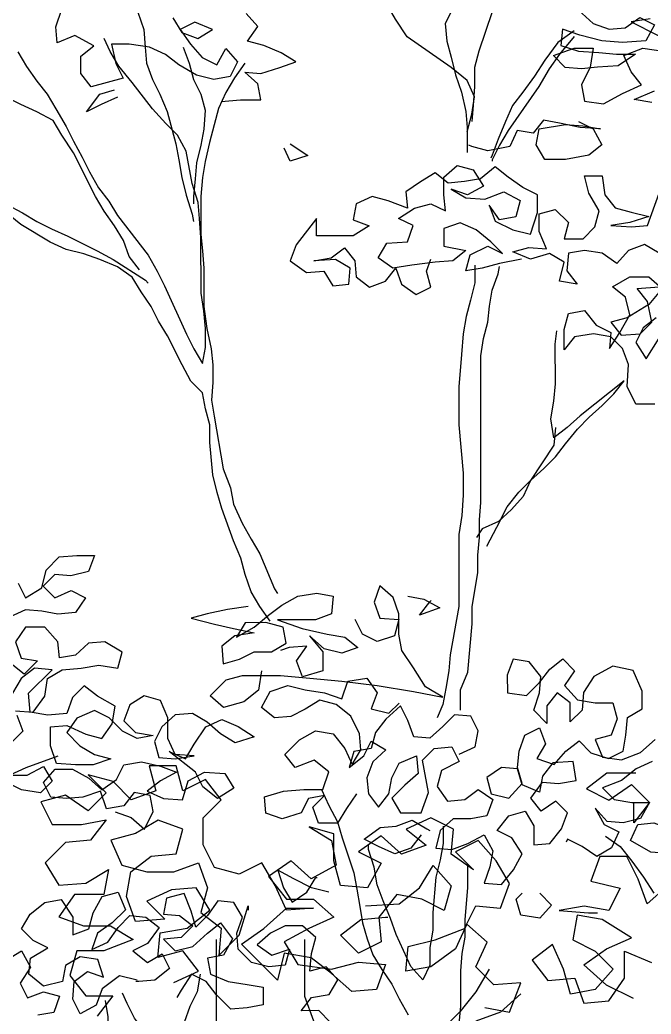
# Model space of a CAD drawing. Header units: millimetres. Extents: x 684983 to 685377, y 990360 to 990509.
# Drawn here: x 685205.283 to 685205.687, y 990430.796 to 990431.432 of the extents above; entities that cross this region are included whole.
import ezdxf

# ---------------------------------------------------------------- set-up
doc = ezdxf.new("R2010")
doc.units = ezdxf.units.MM
doc.layers.add('MAHAGONY', color=7, linetype='Continuous')
doc.layers.add('TEAK', color=7, linetype='Continuous')

# ---------------------------------------------------------------- blocks, each defined once
blk = doc.blocks.new('TREE30')
at = {"color": 3, "flags": 128}
for points in [[(0.10267, 2.56763), (0.11269, 2.55863), (0.1237, 2.55464), (0.13471, 2.55565), (0.14471, 2.56266), (0.15473, 2.55767), (0.14873, 2.54665), (0.13272, 2.54564), (0.11871, 2.54662), (0.10369, 2.55061), (0.09168, 2.55461), (0.09068, 2.5436), (0.1027, 2.5396), (0.11671, 2.53862), (0.12872, 2.53763), (0.14173, 2.53764), (0.12973, 2.52962), (0.11572, 2.52861), (0.10471, 2.5276), (0.0937, 2.52859), (0.08569, 2.53659), (0.09969, 2.5416), (0.11271, 2.54162), (0.11072, 2.5286), (0.10472, 2.51659), (0.10673, 2.50558), (0.11975, 2.50359), (0.13275, 2.51061), (0.14576, 2.51662), (0.13874, 2.52563), (0.13373, 2.53663), (0.14673, 2.54165), (0.16675, 2.53866)], [(0.15277, 2.50462), (0.14076, 2.50661), (0.15477, 2.51263)], [(0.15172, 2.56167), (0.13871, 2.55965), (0.15673, 2.55066), (0.17876, 2.54768), (0.20078, 2.5437), (0.2198, 2.53971), (0.23081, 2.53772), (0.2188, 2.53771), (0.20578, 2.54771), (0.19376, 2.5597), (0.18774, 2.57371)], [(-0.14148, 2.50535), (-0.12847, 2.50636), (-0.11446, 2.50638), (-0.11647, 2.51738), (-0.12548, 2.52538), (-0.11447, 2.52439), (-0.10146, 2.52841), (-0.09046, 2.53242), (-0.10047, 2.53842), (-0.11249, 2.54341), (-0.1235, 2.5464), (-0.1165, 2.55642), (-0.12452, 2.56542)], [(-0.17456, 2.56237), (-0.16854, 2.55237), (-0.15753, 2.54837), (-0.14753, 2.55439), (-0.15954, 2.55938), (-0.16955, 2.55437), (-0.16253, 2.54437), (-0.15452, 2.53537), (-0.1445, 2.53037), (-0.13851, 2.54139), (-0.13049, 2.53238), (-0.13549, 2.52237), (-0.1465, 2.52036), (-0.15851, 2.52335), (-0.17052, 2.53035), (-0.17954, 2.53734), (-0.19055, 2.54234), (-0.20457, 2.54433), (-0.21658, 2.54432), (-0.21356, 2.53131), (-0.20855, 2.5213), (-0.23056, 2.51528), (-0.23758, 2.52428), (-0.23759, 2.53629), (-0.22859, 2.5433), (-0.2416, 2.5503), (-0.25361, 2.54528), (-0.25462, 2.55629), (-0.25063, 2.56831)], [(0.0638, 2.39745), (0.04879, 2.39443), (0.03678, 2.39142), (0.02577, 2.38941), (0.02876, 2.40042), (0.04077, 2.40643), (0.05078, 2.40144), (0.04277, 2.40944), (0.03275, 2.41744), (0.02174, 2.42243), (0.01073, 2.41842), (0.01074, 2.40641), (0.02576, 2.40342), (0.01676, 2.3964), (0.00475, 2.39539), (-0.01126, 2.39338), (-0.02427, 2.39136), (-0.03429, 2.39836), (-0.02829, 2.40837), (-0.01428, 2.40939), (-0.01029, 2.4204), (-0.0203, 2.42539), (-0.0093, 2.43241), (0.00171, 2.43542), (0.01172, 2.43043), (0.01071, 2.44144), (0.0107, 2.45345), (0.0197, 2.46146), (0.03071, 2.45847), (0.03773, 2.44747), (0.02672, 2.44145), (0.01571, 2.44544), (0.02572, 2.43945), (0.03874, 2.43846), (0.05174, 2.44348), (0.06276, 2.43748), (0.05977, 2.42647), (0.04876, 2.42446), (0.04174, 2.43446), (0.04576, 2.42345), (0.05777, 2.41746), (0.06979, 2.41447), (0.07478, 2.42949), (0.07476, 2.4415), (0.06475, 2.44649), (0.05474, 2.45349), (0.04572, 2.46049), (0.03572, 2.45247), (0.02471, 2.45046), (0.01371, 2.44945), (0.00469, 2.45644), (-0.00531, 2.45043), (-0.01531, 2.44341), (-0.0143, 2.43241), (-0.02732, 2.4374), (-0.03833, 2.44039), (-0.04933, 2.43538), (-0.05133, 2.42437), (-0.04031, 2.42037), (-0.05132, 2.41336), (-0.07634, 2.41333), (-0.07635, 2.42534), (-0.09034, 2.40732), (-0.09434, 2.3963), (-0.08332, 2.38831), (-0.07131, 2.38932), (-0.0653, 2.37931), (-0.05429, 2.38033), (-0.0533, 2.39134), (-0.06331, 2.39733), (-0.07832, 2.39632), (-0.06632, 2.39833), (-0.05731, 2.40534), (-0.0503, 2.39634), (-0.04929, 2.38533), (-0.04028, 2.37834), (-0.02927, 2.38235), (-0.02227, 2.39136), (-0.01826, 2.38036), (-0.00824, 2.37336), (0.00176, 2.37838), (-0.00125, 2.38938), (0.00174, 2.39739)], [(0.15496, 2.29845), (0.14195, 2.29844), (0.13594, 2.31044), (0.13692, 2.32545), (0.13291, 2.33646), (0.1249, 2.34446), (0.11288, 2.34645), (0.09987, 2.34444), (0.09288, 2.33542), (0.09286, 2.34943), (0.09586, 2.36045), (0.10686, 2.36246), (0.11488, 2.35246), (0.12489, 2.34746), (0.1239, 2.33645), (0.1309, 2.34747), (0.13789, 2.35948), (0.13488, 2.37149), (0.12587, 2.37849), (0.13787, 2.38551), (0.15088, 2.38552), (0.1599, 2.37752), (0.1509, 2.3665), (0.13589, 2.35748), (0.12489, 2.35447), (0.1319, 2.34547), (0.14491, 2.34648), (0.15291, 2.35449), (0.1499, 2.3685), (0.14288, 2.3775), (0.15789, 2.37852)], [(0.15591, 2.3575), (0.14691, 2.35048), (0.14191, 2.34047), (0.14893, 2.32947), (0.15792, 2.34349)], [(0.15787, 2.40154), (0.14786, 2.40753), (0.13685, 2.40352), (0.12885, 2.39451), (0.11884, 2.4015), (0.10683, 2.40349), (0.09582, 2.40148), (0.09483, 2.38947), (0.10184, 2.38047), (0.08983, 2.38246), (0.09282, 2.39547), (0.08281, 2.40147), (0.0698, 2.39745), (0.05779, 2.40245), (0.06879, 2.40546), (0.0808, 2.40447), (0.07579, 2.41648), (0.07578, 2.42849), (0.08678, 2.4315), (0.0958, 2.4225), (0.09281, 2.41149), (0.10582, 2.4115), (0.11382, 2.41951), (0.11681, 2.43052), (0.10979, 2.44253), (0.10678, 2.45454), (0.11879, 2.45455), (0.1208, 2.44154), (0.12782, 2.43254), (0.13883, 2.42954), (0.15084, 2.42655), (0.13784, 2.42254), (0.12483, 2.42052), (0.13884, 2.41954), (0.14985, 2.42055), (0.15783, 2.44257)], [(-0.21409, 2.01987), (-0.20308, 2.01588), (-0.19407, 2.00788), (-0.18807, 2.0199), (-0.19008, 2.0309), (-0.2011, 2.0329), (-0.20809, 2.02388), (-0.2201, 2.02187), (-0.22412, 2.03388), (-0.23612, 2.02986), (-0.24713, 2.02885), (-0.25814, 2.02984), (-0.26315, 2.03985), (-0.25516, 2.04886), (-0.24315, 2.04887), (-0.23213, 2.04288), (-0.22312, 2.03488), (-0.21311, 2.04189), (-0.20812, 2.05191), (-0.19611, 2.05392), (-0.1831, 2.05093), (-0.17208, 2.04694), (-0.18309, 2.04092), (-0.19209, 2.03391), (-0.18107, 2.02891), (-0.16806, 2.02792), (-0.16407, 2.04094), (-0.15307, 2.04695), (-0.13905, 2.04596), (-0.13304, 2.03596), (-0.14404, 2.02895), (-0.15406, 2.03694), (-0.15907, 2.04695), (-0.1771, 2.06094), (-0.16609, 2.05595), (-0.16009, 2.06596), (-0.1521, 2.07798), (-0.14109, 2.08299), (-0.13008, 2.078), (-0.11906, 2.071), (-0.13207, 2.06699), (-0.14208, 2.07298), (-0.1511, 2.08098), (-0.16111, 2.08698), (-0.17312, 2.08597), (-0.18212, 2.07795), (-0.18712, 2.06794), (-0.1841, 2.05693), (-0.17309, 2.05594), (-0.16008, 2.05796), (-0.1731, 2.05894), (-0.17811, 2.06995), (-0.17812, 2.08396), (-0.18314, 2.09597), (-0.19415, 2.09896), (-0.20415, 2.09294), (-0.20815, 2.08193), (-0.20013, 2.07393), (-0.18812, 2.07194), (-0.19913, 2.06993), (-0.20914, 2.07492), (-0.21816, 2.08392), (-0.22817, 2.08892), (-0.24018, 2.0839), (-0.24717, 2.07389), (-0.23816, 2.06489), (-0.22814, 2.05889), (-0.21713, 2.0559), (-0.22914, 2.05189), (-0.24115, 2.05188), (-0.25416, 2.05286), (-0.25817, 2.06487), (-0.25819, 2.07788), (-0.24718, 2.07889), (-0.23416, 2.0729), (-0.22315, 2.06991), (-0.21615, 2.07992), (-0.21416, 2.09193), (-0.22618, 2.09893), (-0.23519, 2.10593), (-0.24319, 2.09791), (-0.24718, 2.0869), (-0.26019, 2.08589), (-0.27221, 2.08788), (-0.27322, 2.10089), (-0.25722, 2.11692), (-0.26923, 2.11791), (-0.27823, 2.11089), (-0.28423, 2.10088)], [(-0.28222, 2.08887), (-0.2702, 2.08788), (-0.26221, 2.0989), (-0.26022, 2.11091), (-0.25021, 2.11692), (-0.2372, 2.11794), (-0.2252, 2.11995), (-0.21218, 2.11796), (-0.20919, 2.12897), (-0.22121, 2.13597), (-0.23222, 2.13495), (-0.24122, 2.12694), (-0.25222, 2.12493), (-0.25323, 2.13594), (-0.26225, 2.14594), (-0.27526, 2.14592), (-0.28226, 2.13591), (-0.27825, 2.1249), (-0.26723, 2.12291), (-0.27623, 2.1139), (-0.28525, 2.12089)], [(-0.28121, 2.08587), (-0.2772, 2.07486), (-0.2852, 2.06685)], [(-0.28818, 2.04483), (-0.27417, 2.04484), (-0.26316, 2.05086), (-0.25715, 2.04085), (-0.26515, 2.03284), (-0.27816, 2.03483), (-0.28818, 2.03982)], [(-0.28029, 2.17595), (-0.27528, 2.16594), (-0.26428, 2.17296), (-0.26129, 2.18497), (-0.25229, 2.19399), (-0.24028, 2.195), (-0.22827, 2.19501), (-0.23226, 2.184), (-0.24427, 2.18098), (-0.25528, 2.18197), (-0.26328, 2.17396), (-0.25526, 2.16596), (-0.24426, 2.17097), (-0.23425, 2.16598), (-0.24124, 2.15596), (-0.25325, 2.15495), (-0.26426, 2.15694), (-0.27527, 2.15793), (-0.28628, 2.15292)], [(-0.12315, 2.16008), (-0.13716, 2.15806), (-0.15116, 2.15505), (-0.16217, 2.15203), (-0.14615, 2.14804), (-0.13314, 2.14505), (-0.11913, 2.14206), (-0.13214, 2.14005), (-0.14114, 2.13304), (-0.14012, 2.12103), (-0.12912, 2.12404), (-0.11911, 2.12905), (-0.1071, 2.12906), (-0.0971, 2.13508), (-0.09911, 2.14609), (-0.11113, 2.14908), (-0.12514, 2.14906), (-0.13113, 2.13905), (-0.11913, 2.14607), (-0.10913, 2.15408), (-0.10013, 2.1611), (-0.08912, 2.16711), (-0.07611, 2.16913), (-0.0651, 2.16713), (-0.06609, 2.15512), (-0.0771, 2.15111), (-0.10312, 2.15109), (-0.0861, 2.1451), (-0.06908, 2.14111), (-0.05707, 2.13912), (-0.04806, 2.13212), (-0.05906, 2.12811), (-0.07108, 2.1311), (-0.08109, 2.1401), (-0.07207, 2.1291), (-0.07206, 2.11609), (-0.08607, 2.11207), (-0.09008, 2.12307), (-0.08309, 2.13309), (-0.0951, 2.13208), (-0.1011, 2.13007)], [(0.02107, 2.05912), (0.03207, 2.06414), (0.03407, 2.07515), (0.02905, 2.08515), (0.01804, 2.08614), (0.01004, 2.07813), (0.00104, 2.07011), (-0.00997, 2.0711), (-0.01398, 2.08211), (-0.019, 2.09211), (-0.029, 2.0831), (-0.03599, 2.07408), (-0.03899, 2.06307), (-0.05099, 2.06106), (-0.05399, 2.05005), (-0.04399, 2.05806), (-0.03899, 2.06807), (-0.02898, 2.06208), (-0.03798, 2.05406), (-0.04197, 2.04305), (-0.04096, 2.03204), (-0.03394, 2.02304), (-0.02695, 2.03206), (-0.02496, 2.04307), (-0.01996, 2.05308), (-0.00795, 2.05809), (-0.00694, 2.04609), (-0.01594, 2.03807), (-0.02494, 2.02905), (-0.01893, 2.01905), (-0.00492, 2.01906), (0.00007, 2.03308), (-0.00395, 2.0551), (0.00405, 2.06311), (0.01606, 2.06412), (0.02107, 2.05412), (0.00907, 2.0481), (0.00608, 2.03709), (0.01309, 2.02709), (0.0251, 2.0281), (0.0341, 2.03511), (0.04412, 2.02812), (0.04012, 2.0171), (0.02912, 2.01509), (0.01711, 2.01508), (0.00811, 2.00707), (0.00511, 1.99505), (0.01612, 1.99406), (0.02713, 1.99808), (0.03813, 2.00409), (0.04415, 1.99309), (0.04216, 1.98208), (0.03816, 1.97106), (0.05017, 1.97007), (0.05817, 1.98009), (0.06417, 1.9911), (0.05715, 2.00211), (0.04714, 2.0071), (0.05514, 2.01712), (0.06614, 2.02013), (0.07216, 2.01013), (0.07217, 1.99712), (0.08318, 1.99813), (0.09117, 2.00814), (0.09517, 2.01916), (0.08715, 2.02716), (0.07715, 2.02014), (0.07014, 2.02914), (0.07813, 2.04016), (0.08914, 2.03917), (0.10115, 2.04118), (0.09914, 2.05419), (0.08513, 2.05318), (0.07813, 2.04416), (0.07614, 2.03315), (0.06412, 2.03814), (0.06111, 2.04915), (0.0501, 2.05014), (0.0401, 2.04313), (0.04311, 2.03212), (0.05513, 2.02913), (0.06412, 2.03914), (0.06111, 2.05015), (0.0621, 2.06116), (0.0661, 2.07217), (0.0761, 2.07719), (0.08011, 2.06618), (0.07412, 2.05617), (0.08613, 2.05218), (0.09413, 2.06119), (0.10313, 2.0682), (0.11114, 2.06021), (0.12316, 2.05621), (0.13316, 2.06123), (0.13515, 2.07224), (0.13614, 2.08425), (0.14615, 2.09026), (0.14614, 2.10227), (0.14012, 2.11628), (0.1261, 2.11927), (0.1131, 2.11225), (0.1061, 2.10124), (0.10511, 2.08922), (0.09711, 2.08121), (0.0971, 2.09422), (0.08809, 2.10122), (0.08109, 2.0922), (0.0811, 2.08019), (0.07208, 2.08919), (0.07608, 2.10121), (0.07707, 2.11222), (0.06905, 2.12222), (0.05804, 2.12421), (0.05405, 2.1132), (0.05406, 2.10119), (0.06707, 2.0992), (0.07607, 2.10821), (0.08307, 2.11723), (0.09207, 2.12424), (0.10008, 2.11624), (0.09309, 2.10623), (0.1021, 2.09623), (0.11412, 2.09424), (0.12613, 2.09425), (0.12914, 2.08324), (0.12515, 2.07223), (0.11414, 2.06922), (0.11915, 2.05721), (0.13217, 2.05522), (0.14517, 2.06024), (0.15517, 2.06925)], [(0.15319, 2.05424), (0.14218, 2.04922), (0.13218, 2.04121), (0.11917, 2.03619), (0.12719, 2.02819), (0.1392, 2.0262), (0.15121, 2.02621), (0.14521, 2.0152), (0.13321, 2.01218), (0.1222, 2.01318), (0.11418, 2.02218), (0.1202, 2.01117), (0.13021, 2.00618), (0.12522, 1.99516), (0.11521, 1.98915), (0.1052, 1.99615), (0.09518, 2.00114), (0.09419, 1.99914)], [(-0.04897, 2.03203), (-0.05596, 2.02202), (-0.06196, 2.01201), (-0.07497, 2.01199), (-0.07898, 2.023), (-0.07098, 2.03101), (-0.08199, 2.029), (-0.08699, 2.01899), (-0.09999, 2.01497), (-0.11101, 2.01897), (-0.11202, 2.02998), (-0.09901, 2.03399), (-0.085, 2.035), (-0.07199, 2.03502), (-0.068, 2.04703), (-0.07801, 2.05503), (-0.09102, 2.05001), (-0.09803, 2.05901), (-0.08803, 2.06903), (-0.07703, 2.07505), (-0.06502, 2.07306), (-0.057, 2.06305), (-0.05199, 2.05205), (-0.04599, 2.06206), (-0.047, 2.07307), (-0.05302, 2.08508), (-0.06303, 2.09307), (-0.07405, 2.09607), (-0.08405, 2.09005), (-0.09405, 2.08504), (-0.10506, 2.08403), (-0.11407, 2.09103), (-0.10808, 2.10204), (-0.09607, 2.10605), (-0.08406, 2.10306), (-0.07105, 2.10107), (-0.05903, 2.09708), (-0.05504, 2.10909), (-0.04203, 2.11111), (-0.03502, 2.10111), (-0.03901, 2.09009), (-0.027, 2.0871), (-0.02, 2.09411)], [(0.19727, 2.00724), (0.18426, 2.00422), (0.16024, 2.0022), (0.16425, 1.9912), (0.15224, 1.99219), (0.13822, 2.00018), (0.14322, 2.01119), (0.15422, 2.0122), (0.16524, 2.00821), (0.17524, 2.01322), (0.18524, 2.01924), (0.19526, 2.01424), (0.19826, 2.01224)], [(-0.06684, 1.87589), (-0.07485, 1.88389), (-0.08686, 1.88387), (-0.07986, 1.89289), (-0.06786, 1.8949), (-0.06186, 1.90492), (-0.06988, 1.91392), (-0.08088, 1.9109), (-0.07989, 1.92291), (-0.0769, 1.93393), (-0.08591, 1.94192), (-0.09792, 1.94191), (-0.10793, 1.9369), (-0.11693, 1.92889), (-0.10691, 1.92189), (-0.09491, 1.9259), (-0.0979, 1.91489), (-0.10891, 1.91388), (-0.12092, 1.91687), (-0.12994, 1.92587), (-0.13095, 1.93688), (-0.12695, 1.94789), (-0.13297, 1.9579), (-0.14398, 1.95889), (-0.15098, 1.94887), (-0.15898, 1.94086), (-0.16199, 1.95186), (-0.167, 1.96387), (-0.17901, 1.96086), (-0.181, 1.94984), (-0.16999, 1.94885), (-0.16098, 1.94186), (-0.16898, 1.93384), (-0.18099, 1.93283), (-0.17297, 1.92483), (-0.16097, 1.92784), (-0.15097, 1.93686), (-0.14196, 1.94388), (-0.13395, 1.93287), (-0.13994, 1.92186), (-0.15095, 1.91985), (-0.14894, 1.90884), (-0.13692, 1.90385), (-0.12391, 1.90186), (-0.1129, 1.89986), (-0.11289, 1.88785), (-0.1239, 1.88584), (-0.1349, 1.88483), (-0.14492, 1.89483), (-0.15194, 1.90383), (-0.16195, 1.90883), (-0.16894, 1.89781), (-0.17194, 1.8928)], [(-0.30404, 1.87667), (-0.30605, 1.88868), (-0.31307, 1.89768), (-0.30607, 1.9087), (-0.29506, 1.91171), (-0.29505, 1.8997), (-0.30205, 1.88968), (-0.30404, 1.87867), (-0.29604, 1.88669), (-0.29205, 1.8977), (-0.29306, 1.90871), (-0.28806, 1.91872), (-0.27806, 1.92473), (-0.27205, 1.91373), (-0.27904, 1.90271), (-0.27403, 1.89271), (-0.26302, 1.89672), (-0.25201, 1.89373), (-0.256, 1.88272), (-0.26701, 1.88071)]]:
    blk.add_lwpolyline(points, dxfattribs=at)
at = {"color": 15, "flags": 128}
for points in [[(-0.28063, 2.53925), (-0.27461, 2.52925), (-0.2676, 2.51925), (-0.26058, 2.51025), (-0.25457, 2.50024), (-0.24755, 2.48824), (-0.24254, 2.47824), (-0.23652, 2.46723), (-0.23151, 2.45723), (-0.22549, 2.44622), (-0.21848, 2.43722), (-0.21247, 2.42722), (-0.19142, 2.40022), (-0.18541, 2.38921), (-0.18039, 2.37921), (-0.16535, 2.3462), (-0.16034, 2.33619), (-0.15432, 2.32619), (-0.15233, 2.3372), (-0.15234, 2.35021), (-0.15336, 2.36222), (-0.15537, 2.37423), (-0.1554, 2.41226), (-0.15642, 2.42527), (-0.15743, 2.43628), (-0.16144, 2.44929), (-0.16547, 2.4713), (-0.17148, 2.4823), (-0.1795, 2.4903), (-0.18851, 2.5003), (-0.20254, 2.51831), (-0.21156, 2.52931), (-0.21757, 2.53931), (-0.22158, 2.54832)], [(0.02358, 2.59758), (0.02359, 2.58557), (0.0176, 2.57055), (0.0116, 2.55854), (0.01262, 2.54653), (0.01563, 2.53552), (0.01864, 2.52351), (0.02266, 2.51151), (0.02567, 2.4985), (0.02668, 2.48749), (0.0267, 2.47048)], [(0.02668, 2.48449), (0.02968, 2.4965), (0.03167, 2.50851), (0.02665, 2.51952), (0.01563, 2.52852), (-0.01441, 2.54951), (-0.02243, 2.56151), (-0.02644, 2.56851)], [(-0.19742, 2.3902), (-0.20443, 2.3992), (-0.20845, 2.41021), (-0.21446, 2.42021), (-0.22148, 2.43021), (-0.22749, 2.44022), (-0.24253, 2.47023), (-0.25055, 2.48223), (-0.25656, 2.49224), (-0.26758, 2.49823), (-0.27859, 2.50322), (-0.2886, 2.50822), (-0.29862, 2.51422), (-0.30763, 2.52221), (-0.31565, 2.53021), (-0.32466, 2.53821), (-0.33568, 2.54721), (-0.3447, 2.55621), (-0.3487, 2.56221)], [(-0.19858, 2.56635), (-0.19457, 2.55434), (-0.19356, 2.54234), (-0.19254, 2.53133), (-0.18853, 2.52032), (-0.18352, 2.51032), (-0.1785, 2.49831), (-0.17248, 2.4763), (-0.17047, 2.46529), (-0.16845, 2.45328), (-0.16544, 2.44128), (-0.16142, 2.42827), (-0.16042, 2.42326)], [(0.04362, 2.56657), (0.03464, 2.53954), (0.03165, 2.52853), (0.03166, 2.51552), (0.03067, 2.50251), (0.02968, 2.4915)], [(0.09968, 2.55361), (0.08868, 2.5456), (0.07968, 2.53358), (0.07269, 2.52256), (0.06469, 2.51155), (0.05769, 2.50253), (0.0527, 2.49152), (0.04771, 2.4795), (0.04371, 2.46849), (0.04271, 2.46649)], [(0.09969, 2.54961), (0.08969, 2.53759), (0.08269, 2.52758), (0.0757, 2.51556), (0.05471, 2.48551), (0.04871, 2.4755), (0.04372, 2.46549), (0.04372, 2.46449)], [(-0.16753, 2.54236), (-0.16352, 2.53135), (-0.16051, 2.52035), (-0.15549, 2.51034), (-0.15248, 2.49934), (-0.15347, 2.48632), (-0.15546, 2.47531), (-0.15845, 2.4633), (-0.15944, 2.45229), (-0.16043, 2.44028), (-0.16043, 2.43528)], [(-0.12549, 2.53139), (-0.13248, 2.52137), (-0.13848, 2.51136), (-0.14347, 2.50035), (-0.14647, 2.48933), (-0.14946, 2.47732), (-0.15245, 2.46431), (-0.15444, 2.4533), (-0.15543, 2.44028), (-0.15541, 2.41426), (-0.15439, 2.40325), (-0.15338, 2.39124), (-0.15336, 2.36522), (-0.15134, 2.35021), (-0.14833, 2.3362), (-0.14732, 2.32519), (-0.14731, 2.31318), (-0.1483, 2.30117), (-0.14628, 2.29016), (-0.14025, 2.25414), (-0.13523, 2.24113), (-0.13322, 2.23013), (-0.1272, 2.21712), (-0.12119, 2.20612), (-0.11517, 2.19611), (-0.10514, 2.1721), (-0.10314, 2.1691)], [(0.10274, 2.49156), (0.11276, 2.48657), (0.11877, 2.47556), (0.10977, 2.46855), (0.09376, 2.46553), (0.07975, 2.46552), (0.07373, 2.47552), (0.07572, 2.48653), (0.09374, 2.48955), (0.10575, 2.48856), (0.11776, 2.48657), (0.10375, 2.48756), (0.08973, 2.49055), (0.07872, 2.49254), (0.07172, 2.48353), (0.06071, 2.48552), (0.05572, 2.47451), (0.04071, 2.47149), (0.0297, 2.47448), (0.02769, 2.47548)], [(-0.10812, 2.15008), (-0.11514, 2.16008), (-0.12115, 2.17009), (-0.12517, 2.18209), (-0.12818, 2.1931), (-0.1332, 2.2051), (-0.14122, 2.22712), (-0.14424, 2.23812), (-0.14725, 2.25013), (-0.14927, 2.27215), (-0.14928, 2.28416), (-0.15229, 2.29516), (-0.15431, 2.30617), (-0.16232, 2.31417), (-0.16834, 2.32517), (-0.17836, 2.34518), (-0.18438, 2.35519), (-0.18939, 2.36519), (-0.1964, 2.37519), (-0.20242, 2.38519), (-0.21243, 2.39219), (-0.22445, 2.39718), (-0.23546, 2.40118), (-0.24747, 2.40417), (-0.25849, 2.40916), (-0.27852, 2.42116), (-0.28953, 2.43015)], [(-0.30557, 2.45216), (-0.29755, 2.44316), (-0.28854, 2.43516), (-0.27752, 2.42916), (-0.26751, 2.42317), (-0.2575, 2.41817), (-0.24648, 2.41318), (-0.22646, 2.40319), (-0.21544, 2.39719), (-0.19341, 2.3832), (-0.19141, 2.3812)], [(0.03177, 2.39342), (0.03178, 2.38141), (0.02879, 2.36939), (0.0258, 2.35838), (0.02381, 2.34637), (0.02282, 2.33236), (0.02084, 2.31033), (0.02086, 2.28431), (0.0239, 2.25129), (0.02391, 2.23627), (0.02292, 2.22226), (0.02093, 2.20925), (0.02098, 2.16021), (0.015, 2.12717), (0.01401, 2.11616), (0.01202, 2.10415), (0.01003, 2.09314), (0.00603, 2.08413)], [(0.02204, 2.08915), (0.02203, 2.10316), (0.02702, 2.11518), (0.02999, 2.14821), (0.02998, 2.16022), (0.03197, 2.17223), (0.03397, 2.18324), (0.03396, 2.19525), (0.03495, 2.20726), (0.03493, 2.21927), (0.03592, 2.23128), (0.03583, 2.33137), (0.03782, 2.34338), (0.04082, 2.35439), (0.04181, 2.3654), (0.0438, 2.37641), (0.04779, 2.38742), (0.04879, 2.39243)], [(0.03995, 2.20126), (0.04695, 2.21428), (0.05394, 2.2283), (0.06194, 2.23831), (0.06994, 2.24633), (0.07894, 2.25434), (0.08694, 2.26235), (0.09394, 2.27137), (0.10193, 2.28138), (0.10993, 2.2894), (0.11893, 2.29741), (0.12693, 2.30543), (0.13393, 2.31444), (0.10393, 2.29039), (0.09493, 2.28238), (0.08593, 2.27536), (0.08391, 2.28837), (0.0859, 2.30039), (0.08689, 2.3124), (0.08687, 2.33942), (0.08786, 2.34843)], [(0.08692, 2.28237), (0.08593, 2.27036), (0.06994, 2.24633), (0.06494, 2.23531), (0.05695, 2.2263), (0.04795, 2.21828), (0.03694, 2.21327), (0.03294, 2.20726)], [(-0.07299, 2.03502), (-0.06797, 2.02401), (-0.06196, 2.01301), (-0.05895, 2.002), (-0.05092, 1.97799), (-0.04891, 1.96698), (-0.04689, 1.95497), (-0.04488, 1.94396), (-0.04187, 1.93296), (-0.03786, 1.92195), (-0.03184, 1.91195), (-0.02483, 1.90195), (-0.01981, 1.89194), (-0.0138, 1.88094)], [(0.0101, 2.01007), (0.01012, 1.99806), (0.00812, 1.98705), (0.00513, 1.97504), (0.00315, 1.95101), (0.00316, 1.939), (0.00117, 1.92699), (0.00118, 1.91498), (-0.00381, 1.90497), (-0.01183, 1.91397), (-0.02185, 1.93598), (-0.02587, 1.94698), (-0.03088, 1.95899), (-0.0349, 1.97), (-0.03691, 1.982), (-0.04092, 1.99401), (-0.04093, 1.99701)], [(0.1212, 2.00317), (0.13122, 1.99617), (0.13924, 1.98617), (0.14725, 1.97517), (0.15427, 1.96416)], [(0.02124, 1.87497), (0.02223, 1.88698), (0.02221, 1.911), (0.0232, 1.92301), (0.02519, 1.93402), (0.02518, 1.94603), (0.02716, 1.96805), (0.02714, 1.98406)], [(-0.15594, 1.90883), (-0.15793, 1.89682), (-0.16293, 1.88681), (-0.16692, 1.87579), (-0.17392, 1.86678), (-0.18191, 1.84475), (-0.1829, 1.83374), (-0.1829, 1.83274)], [(-0.22098, 1.89076), (-0.21897, 1.87975), (-0.21896, 1.86774), (-0.21995, 1.85573), (-0.22194, 1.84472), (-0.22393, 1.83271), (-0.22792, 1.81068), (-0.22891, 1.80268)], [(-0.2249, 1.79367), (-0.21988, 1.78267), (-0.21487, 1.77066), (-0.20885, 1.76066), (-0.1868, 1.72265), (-0.18682, 1.74967), (-0.18685, 1.77369), (-0.18786, 1.7847), (-0.18887, 1.79671), (-0.18888, 1.80872), (-0.18789, 1.82073), (-0.18791, 1.84575), (-0.18893, 1.85776), (-0.19394, 1.86976), (-0.20095, 1.87877), (-0.20597, 1.88877), (-0.20898, 1.89577)]]:
    blk.add_lwpolyline(points, dxfattribs=at)
at = {"flags": 128}
for points in [[(-0.21254, 2.50829), (-0.22354, 2.50328), (-0.23355, 2.49826), (-0.22455, 2.51028), (-0.21455, 2.51329)], [(-0.09441, 2.47637), (-0.08239, 2.46837), (-0.0944, 2.46436), (-0.09841, 2.47336)], [(-0.25316, 2.05787), (-0.27517, 2.04984), (-0.28618, 2.04483), (-0.29618, 2.03681), (-0.30518, 2.0288), (-0.30518, 2.0268)]]:
    blk.add_lwpolyline(points, dxfattribs=at)
at = {"color": 86, "flags": 128}
for points in [[(-0.12711, 2.11303), (-0.10108, 2.11306), (-0.08107, 2.11107), (-0.05904, 2.10909), (-0.03502, 2.10611), (-0.01, 2.10213), (0.01002, 2.09815), (-0.00199, 2.10514), (-0.01001, 2.11814), (-0.01803, 2.13015), (-0.02004, 2.14115), (-0.02005, 2.15517), (-0.02407, 2.16617), (-0.03308, 2.17417), (-0.03708, 2.16316), (-0.03306, 2.15215), (-0.02005, 2.15116), (-0.02304, 2.14015), (-0.03505, 2.13614), (-0.04506, 2.14113), (-0.05008, 2.15113)], [(-0.01406, 2.16718), (-0.00305, 2.16519), (0.00797, 2.15919), (-0.00604, 2.15418), (0.00096, 2.16319), (0.00196, 2.16419)], [(-0.1141, 2.11605), (-0.11609, 2.10303), (-0.12609, 2.09502), (-0.1401, 2.091), (-0.14911, 2.099), (-0.13811, 2.11002), (-0.12711, 2.11303)], [(-0.0049, 2.00405), (-0.0119, 1.99504), (-0.02291, 1.99102), (-0.03392, 1.99602), (-0.04393, 2.00101), (-0.03293, 2.00903), (-0.02192, 2.01004), (-0.01092, 2.01405), (-0.0009, 2.00806), (0.0011, 2.00706)], [(-0.06792, 1.96496), (-0.07993, 1.96795), (-0.09195, 1.97395), (-0.10296, 1.97994), (-0.09895, 1.96793), (-0.09294, 1.95793), (-0.08293, 1.96495), (-0.07694, 1.97496), (-0.07594, 1.97496)], [(0.0762, 1.96409), (0.08422, 1.95609), (0.07622, 1.94708), (0.06321, 1.94907), (0.06019, 1.96007), (0.06419, 1.96408)]]:
    blk.add_lwpolyline(points, dxfattribs=at)
at = {"color": 105, "flags": 128}
blk.add_lwpolyline([(-0.19898, 1.90479), (-0.21099, 1.90778), (-0.22299, 1.89876), (-0.22698, 1.88775), (-0.23799, 1.88173), (-0.243, 1.89174), (-0.24201, 1.90375), (-0.23301, 1.91076), (-0.222, 1.90677), (-0.22601, 1.91878), (-0.23802, 1.92077), (-0.24803, 1.91475), (-0.25002, 1.90374), (-0.26303, 1.90073), (-0.27304, 1.90873), (-0.27205, 1.91974), (-0.26005, 1.92675), (-0.27006, 1.93175), (-0.27808, 1.93975), (-0.27208, 1.94976), (-0.26208, 1.95778), (-0.25107, 1.95979), (-0.24305, 1.94779), (-0.24304, 1.93578), (-0.23204, 1.93979), (-0.22904, 1.9508), (-0.22305, 1.96182), (-0.21204, 1.96483), (-0.20703, 1.95282), (-0.21603, 1.94381), (-0.22603, 1.93679), (-0.23002, 1.92578), (-0.21902, 1.93079), (-0.21202, 1.94081), (-0.20402, 1.94882), (-0.19301, 1.94783), (-0.184, 1.94083), (-0.19199, 1.92982), (-0.202, 1.9248), (-0.19198, 1.91681), (-0.18198, 1.92282), (-0.17697, 1.91282), (-0.18697, 1.9048), (-0.19797, 1.90379), (-0.19998, 1.90379)], dxfattribs=at)
blk = doc.blocks.new('A$C25655A80')
at = {"color": 62}
for p, q in [((-0.01827, 2.09854), (-0.01539, 2.08796)), ((-0.00673, 2.09853), (-0.01827, 2.09854)), ((-0.00386, 2.08795), (-0.00673, 2.09853)), ((-0.04423, 2.09472), (-0.03654, 2.08702)), ((-0.03365, 2.09182), (-0.04423, 2.09472)), ((0.17688, 2.09548), (0.16822, 2.08876)), ((0.18937, 2.09547), (0.17688, 2.09548)), ((-0.02597, 2.08413), (-0.03365, 2.09182)), ((0.00576, 2.09275), (-0.00386, 2.08795)), ((0.01248, 2.08409), (0.00576, 2.09275)), ((0.17783, 2.08394), (0.18744, 2.09066)), ((0.18744, 2.09066), (0.19513, 2.08296)), ((-0.05385, 2.08607), (-0.06442, 2.0832)), ((-0.04424, 2.07934), (-0.05385, 2.08607)), ((-0.03654, 2.08702), (-0.04424, 2.07934)), ((-0.01539, 2.08796), (-0.02597, 2.08413)), ((0.16822, 2.08876), (0.17783, 2.08394)), ((-0.06442, 2.0832), (-0.05963, 2.07358)), ((0.00478, 2.07641), (0.01248, 2.08409)), ((0.18839, 2.07432), (0.1884, 2.08297)), ((0.19513, 2.08296), (0.18839, 2.07432)), ((-0.05963, 2.07358), (-0.04713, 2.07357)), ((-0.04713, 2.07357), (-0.03655, 2.07548)), ((-0.03655, 2.07548), (-0.04329, 2.06684)), ((-0.01444, 2.07546), (-0.02406, 2.06971)), ((-0.00387, 2.07161), (-0.01444, 2.07546)), ((0.00477, 2.06487), (0.00478, 2.07641)), ((0.04996, 2.07252), (0.05957, 2.06674)), ((0.06053, 2.06963), (0.04996, 2.07252)), ((0.10188, 2.07632), (0.0913, 2.07152)), ((0.11148, 2.0715), (0.10188, 2.07632)), ((-0.02406, 2.06971), (-0.03464, 2.06683)), ((-0.00677, 2.06104), (-0.00387, 2.07161)), ((0.06052, 2.05809), (0.06053, 2.06963)), ((0.08072, 2.06865), (0.0711, 2.06193)), ((0.08936, 2.06095), (0.08072, 2.06865)), ((0.0913, 2.07152), (0.09994, 2.06479)), ((0.11051, 2.06093), (0.11148, 2.0715)), ((-0.05386, 2.06589), (-0.06252, 2.05724)), ((-0.04329, 2.06684), (-0.05386, 2.06589)), ((-0.03464, 2.06683), (-0.02984, 2.05625)), ((0.00957, 2.05525), (0.00477, 2.06487)), ((0.05957, 2.06674), (0.06148, 2.05617)), ((0.09994, 2.06479), (0.08936, 2.06095)), ((0.12205, 2.06669), (0.11244, 2.06189)), ((0.12974, 2.05803), (0.12205, 2.06669)), ((-0.026, 2.05336), (-0.01734, 2.06009)), ((-0.01734, 2.06009), (-0.00677, 2.06104)), ((0.0711, 2.06193), (0.08071, 2.05711)), ((0.12012, 2.05419), (0.11051, 2.06093)), ((0.11244, 2.06189), (0.12012, 2.05419)), ((0.17396, 2.05991), (0.1701, 2.04934)), ((0.18549, 2.0599), (0.17396, 2.05991)), ((0.19029, 2.05028), (0.18549, 2.0599)), ((-0.06252, 2.05724), (-0.05677, 2.04763)), ((-0.02984, 2.05625), (-0.01927, 2.05336)), ((-0.00773, 2.05335), (0.00284, 2.05718)), ((0.00284, 2.05718), (0.00668, 2.04661)), ((0.02976, 2.05716), (0.02014, 2.05236)), ((0.03552, 2.04754), (0.02976, 2.05716)), ((0.04226, 2.05811), (0.03264, 2.05139)), ((0.0509, 2.05041), (0.04226, 2.05811)), ((0.06148, 2.05617), (0.0509, 2.05041)), ((0.0634, 2.04752), (0.06052, 2.05809)), ((0.08071, 2.05711), (0.07493, 2.04654)), ((0.09704, 2.04652), (0.10282, 2.05613)), ((0.10282, 2.05613), (0.1105, 2.04747)), ((0.1355, 2.04841), (0.12974, 2.05803)), ((-0.04523, 2.04858), (-0.03561, 2.05434)), ((-0.03561, 2.05434), (-0.03754, 2.04376)), ((-0.02793, 2.04279), (-0.026, 2.05336)), ((-0.01927, 2.05336), (-0.00773, 2.05335)), ((0.02014, 2.05236), (0.00957, 2.05525)), ((0.03264, 2.05139), (0.04032, 2.04177)), ((-0.05677, 2.04763), (-0.04523, 2.04858)), ((0.04032, 2.03696), (0.03552, 2.04754)), ((0.07493, 2.04654), (0.0634, 2.04752)), ((0.1105, 2.04747), (0.10761, 2.0369)), ((0.13164, 2.03784), (0.1355, 2.04841)), ((0.1701, 2.04934), (0.1826, 2.04644)), ((0.19413, 2.03971), (0.19029, 2.05028)), ((0.20279, 2.04739), (0.19413, 2.03971)), ((-0.05004, 2.04377), (-0.05678, 2.03417)), ((-0.03754, 2.04376), (-0.05004, 2.04377)), ((-0.0087, 2.04566), (-0.01928, 2.04086)), ((0.00187, 2.04661), (-0.0087, 2.04566)), ((0.00763, 2.03699), (0.00187, 2.04661)), ((0.00668, 2.04661), (0.00379, 2.03603)), ((0.08743, 2.04365), (0.07973, 2.03404)), ((0.098, 2.04172), (0.08743, 2.04365)), ((0.08838, 2.0398), (0.09704, 2.04652)), ((0.1826, 2.04644), (0.17778, 2.03684)), ((-0.02409, 2.03221), (-0.02793, 2.04279)), ((-0.01928, 2.04086), (-0.0116, 2.03316)), ((0.02012, 2.02641), (0.02398, 2.0389)), ((0.02398, 2.0389), (0.02397, 2.03698)), ((0.04032, 2.04177), (0.05186, 2.04176)), ((0.05186, 2.04176), (0.0605, 2.03406)), ((0.07396, 2.03885), (0.08838, 2.0398)), ((0.10761, 2.0369), (0.098, 2.04172)), ((0.11625, 2.0292), (0.12107, 2.03881)), ((0.12107, 2.03881), (0.13164, 2.03784)), ((0.16721, 2.03877), (0.15663, 2.03686)), ((0.17778, 2.03684), (0.16721, 2.03877)), ((-0.00199, 2.02931), (0.00763, 2.03699)), ((0.00379, 2.03603), (0.01243, 2.0293)), ((0.0307, 2.02928), (0.04032, 2.03792)), ((0.04032, 2.03792), (0.05185, 2.03791)), ((0.05185, 2.03791), (0.04032, 2.03696)), ((0.15663, 2.03686), (0.16913, 2.03588)), ((0.16432, 2.03493), (0.16239, 2.02435)), ((0.1749, 2.03299), (0.16432, 2.03493)), ((0.16913, 2.03588), (0.17298, 2.03588)), ((-0.05678, 2.03417), (-0.04621, 2.03031)), ((-0.04621, 2.03031), (-0.03467, 2.0303)), ((-0.03467, 2.0303), (-0.02506, 2.02452)), ((-0.0116, 2.03316), (-0.02409, 2.03221)), ((0.0605, 2.03406), (0.04992, 2.02926)), ((0.06338, 2.02637), (0.07204, 2.03309)), ((0.07204, 2.03309), (0.08261, 2.03404)), ((0.07973, 2.03404), (0.08068, 2.02347)), ((0.08261, 2.03404), (0.08357, 2.03404)), ((0.11722, 2.03112), (0.1124, 2.02055)), ((0.12586, 2.02343), (0.11722, 2.03112)), ((0.18739, 2.02529), (0.1749, 2.03299)), ((-0.0145, 2.01682), (-0.01353, 2.0274)), ((-0.01353, 2.0274), (-0.00199, 2.02931)), ((0.01243, 2.0293), (0.01146, 2.01776)), ((0.01146, 2.01776), (0.02012, 2.02641)), ((0.02108, 2.02256), (0.0307, 2.02928)), ((0.04992, 2.02926), (0.03934, 2.0235)), ((0.07106, 2.01867), (0.06338, 2.02637)), ((0.10375, 2.02441), (0.11625, 2.0292)), ((-0.02506, 2.02452), (-0.03756, 2.01973)), ((0.01046, 1.97739), (0.0105, 2.02449)), ((0.03644, 2.00717), (0.02108, 2.02256)), ((0.03934, 2.0235), (0.0451, 2.01389)), ((0.048, 2.02446), (0.04797, 2.00043)), ((0.08068, 2.02347), (0.07106, 2.01867)), ((0.09221, 2.02153), (0.10375, 2.02441)), ((0.12104, 2.01286), (0.12586, 2.02343)), ((0.15374, 2.02244), (0.14508, 2.01572)), ((0.15853, 2.01186), (0.15374, 2.02244)), ((0.16239, 2.02435), (0.172, 2.01954)), ((0.17681, 2.02049), (0.18739, 2.02529)), ((-0.0491, 2.01974), (-0.05199, 2.00917)), ((-0.03756, 2.01973), (-0.0491, 2.01974)), ((-0.00392, 2.0197), (-0.0145, 2.01682)), ((0.0028, 2.01104), (-0.00392, 2.0197)), ((0.03934, 2.0187), (0.03644, 2.00717)), ((0.05087, 2.01677), (0.03934, 2.0187)), ((0.09124, 2.01096), (0.09221, 2.02153)), ((0.1124, 2.02055), (0.10182, 2.01287)), ((0.16719, 2.01377), (0.17681, 2.02049)), ((0.172, 2.01954), (0.17968, 2.01184)), ((0.18449, 2.00799), (0.1845, 2.01953)), ((0.1845, 2.01953), (0.19603, 2.01471)), ((0.0451, 2.01389), (0.05952, 2.01195)), ((0.05952, 2.01003), (0.05087, 2.01677)), ((0.05952, 2.01195), (0.07106, 2.01482)), ((0.07106, 2.01482), (0.08259, 2.01385)), ((0.08259, 2.01385), (0.07874, 2.00328)), ((0.14508, 2.01572), (0.1518, 2.00706)), ((0.17679, 2.00511), (0.16719, 2.01377)), ((-0.05199, 2.00917), (-0.04527, 2.00051)), ((-0.00778, 2.00624), (0.0028, 2.01104)), ((0.06816, 2.00233), (0.05952, 2.01003)), ((0.10182, 2.01287), (0.09124, 2.01096)), ((0.12681, 2.01189), (0.12103, 2.00228)), ((0.12873, 2.00516), (0.12104, 2.01286)), ((0.16141, 2.00128), (0.15853, 2.01186)), ((0.17968, 2.01184), (0.17198, 2.0032)), ((0.14026, 2.00611), (0.12873, 2.00516)), ((0.13545, 1.99362), (0.14026, 2.00611)), ((0.1518, 2.00706), (0.16334, 2.00801)), ((0.16334, 2.00801), (0.16717, 1.99743)), ((0.18832, 1.99934), (0.17679, 2.00511)), ((0.17775, 1.99838), (0.18449, 2.00799)), ((-0.04527, 2.00051), (-0.03374, 2.0005)), ((-0.03374, 2.0005), (-0.04047, 1.99185)), ((0.07874, 2.00328), (0.06816, 2.00233)), ((0.12103, 2.00228), (0.1143, 1.99364)), ((0.14026, 2.0013), (0.1316, 1.99362)), ((0.17198, 2.0032), (0.16141, 2.00128)), ((0.04797, 2.00043), (0.05181, 1.98985)), ((0.16717, 1.99743), (0.17775, 1.99838)), ((0.1143, 1.99364), (0.1066, 1.98595)), ((0.1316, 1.99362), (0.12102, 1.98978)), ((0.12487, 1.99555), (0.13545, 1.99362))]:
    blk.add_line(p, q, dxfattribs=at)
blk = doc.blocks.new('TR')
blk.add_blockref('A$C25655A80', (0.01921, 0.01485, 1.34531))

msp = doc.modelspace()

# ---------------------------------------------------------------- block references
at = {"layer": 'MAHAGONY', "color": 7, "xscale": 0.9355958136093464, "yscale": 0.9355958136093464, "zscale": 0.9355958136093464}
msp.add_blockref('TREE30', (685205.54447, 990429.036, 97.59), dxfattribs=at)
at = {"layer": 'TEAK', "xscale": 1.5, "yscale": 1.5, "zscale": 1.5}
msp.add_blockref('TR', (685205.36447, 990427.785, 97.634), dxfattribs=at)

doc.saveas('drawing.dxf')
